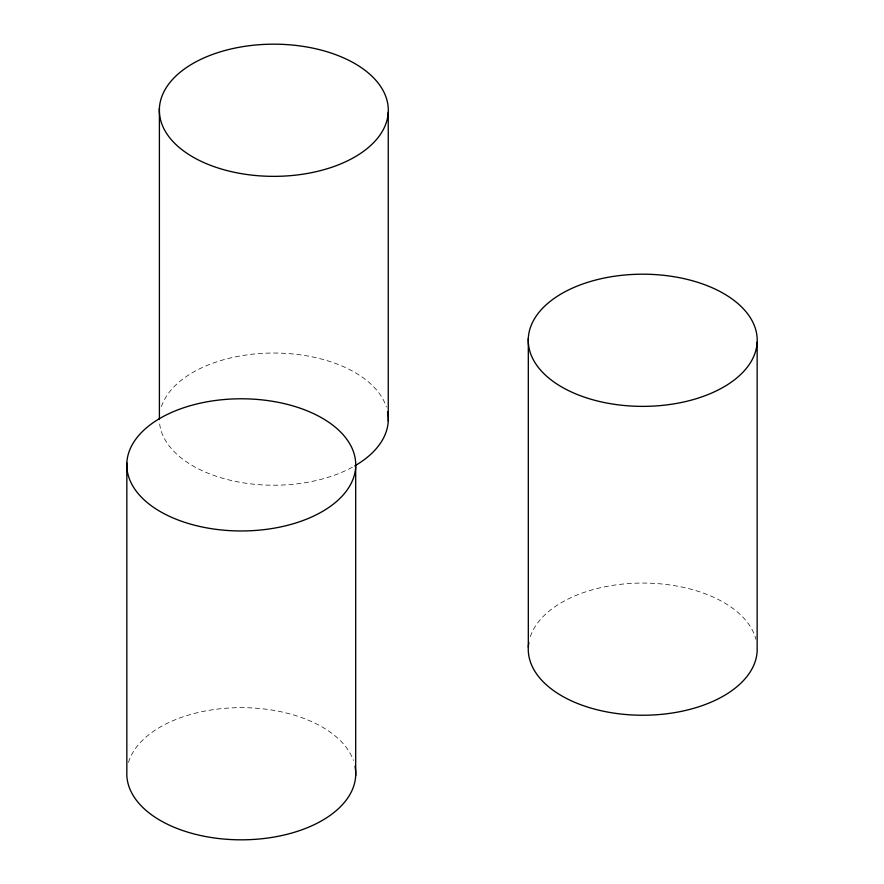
<?xml version="1.0" encoding="UTF-8"?>
<svg xmlns="http://www.w3.org/2000/svg" width="884" height="884" viewBox="0 0 884 884"><rect width="100%" height="100%" fill="white"/><g stroke="black" fill="none" stroke-linecap="round" stroke-linejoin="round"><path stroke-width="0.66" stroke-dasharray="4.42 3.31" d="M128.489 762.406A114.478 66.09 0 0 1 239.542 707.653A114.478 66.09 0 0 1 353.401 760.45M530.323 636.657A114.478 66.09 0 0 1 645.099 583.075A114.478 66.09 0 0 1 755.942 639.342M352.34 467.227A114.478 66.09 0 0 1 230.669 480.344A114.478 66.09 0 0 1 159.452 421.889M161.418 406.629A114.478 66.09 0 0 1 274.139 353.036A114.478 66.09 0 0 1 386.352 406.994"/><path stroke-width="1.33" d="M757.157 342.241A114.478 66.09 0 0 1 582.589 396.518A114.478 66.09 0 0 1 588.457 282.095A114.478 66.09 0 0 1 757.157 342.241L757.157 651.11A114.478 66.09 0 0 1 635.264 715.101A114.478 66.09 0 0 1 528.842 642.491M528.312 338.329L528.312 647.199M388.253 112.213A114.478 66.09 0 0 1 213.685 166.501A114.478 66.09 0 0 1 219.541 52.079A114.478 66.09 0 0 1 388.253 112.213L388.253 421.082M355.688 466.829A114.478 66.09 0 0 1 181.121 521.107A114.478 66.09 0 0 1 186.988 406.684A114.478 66.09 0 0 1 355.688 466.829L355.688 775.688M159.396 108.312L159.396 417.171A114.478 66.09 0 0 0 159.352 419.535M126.843 462.918L126.843 771.787A114.478 66.09 0 0 0 246.05 839.767A114.478 66.09 0 0 0 355.003 766.273M387.568 411.657A114.478 66.09 0 0 1 354.683 465.912"/></g></svg>
